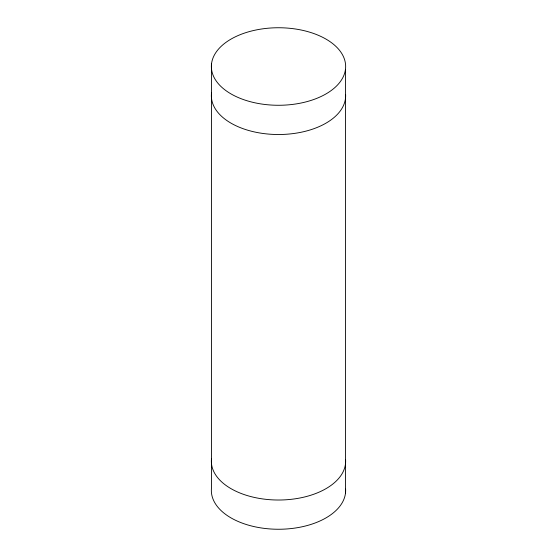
<?xml version="1.0" encoding="UTF-8"?>
<svg xmlns="http://www.w3.org/2000/svg" width="557" height="557" viewBox="0 0 557 557"><rect width="100%" height="100%" fill="white"/><g stroke="black" fill="none" stroke-linecap="round" stroke-linejoin="round"><path stroke-width="0.84" d="M345.465 69.381A67.146 38.767 0 0 1 240.715 98.554A67.146 38.767 0 0 1 249.327 31.596A67.146 38.767 0 0 1 345.465 69.381L345.465 493.363M211.535 63.637L211.535 487.619A67.146 38.767 0 0 0 277.184 529.247A67.146 38.767 0 0 0 345.605 489.137M345.605 459.901A67.146 38.767 0 0 1 277.184 500.012A67.146 38.767 0 0 1 211.535 458.383M345.605 94.398A67.146 38.767 0 0 1 277.184 134.509A67.146 38.767 0 0 1 211.535 92.88"/></g></svg>
